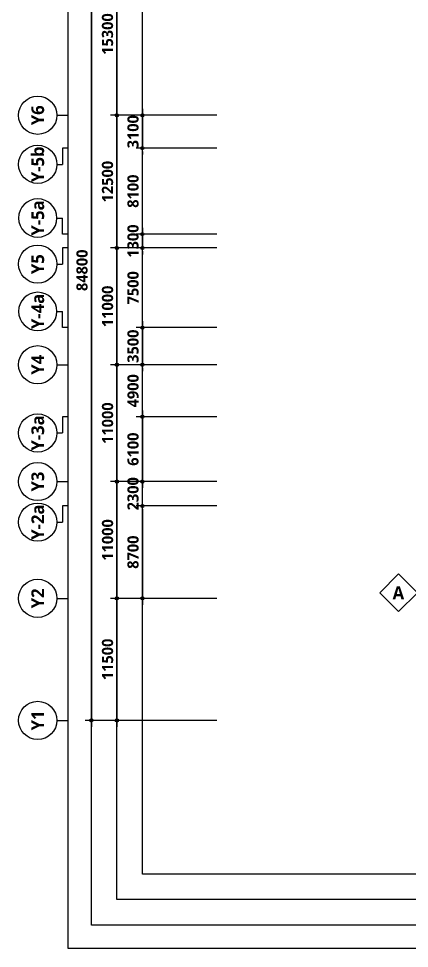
# Model space of a CAD drawing. Header units: millimetres. Extents: x 10941 to 190005487, y 7641 to 455456909.
# Drawn here: x 532132 to 568909, y 36445 to 124021 of the extents above; entities that cross this region are included whole.
import ezdxf
from ezdxf.enums import TextEntityAlignment as Align

# ---------------------------------------------------------------- set-up
doc = ezdxf.new("R2010")
doc.units = ezdxf.units.MM
doc.header["$LTSCALE"] = 400
doc.header["$MEASUREMENT"] = 0
doc.header["$PDSIZE"] = -10
doc.layers.get('0').update_dxf_attribs({"linetype": 'CONTINUOUS'})
doc.layers.get('Defpoints').update_dxf_attribs({"color": 153, "linetype": 'CONTINUOUS'})
for name, color, linetype in [('A-ANNO-TEXT1', 7, 'CONTINUOUS'), ('A-ST-AXIS-BUB', 7, 'CONTINUOUS'), ('A-ST-AXIS-DIM', 7, 'CONTINUOUS'), ('A-TEXT2', 3, 'CONTINUOUS'), ('AA-MARK', 2, 'CONTINUOUS'), ('X-SEC-종$0$A-ST-AXIS-BUB', 7, 'CONTINUOUS')]:
    doc.layers.add(name, color=color, linetype=linetype)
doc.layers.add('Defpoint', color=161, linetype='CONTINUOUS', plot=False)
doc.styles.add('2020음성 1차', font='')
doc.styles.add('SH_대대리576', font='')
doc.styles.get('2020음성 1차').set_extended_font_data('NanumGothic', bold=True)
doc.styles.get('SH_대대리576').set_extended_font_data('NanumGothic', bold=True)
doc.dimstyles.new('SHP 600', dxfattribs={"dimscale": 300, "dimtxt": 3.5, "dimasz": 1, "dimexe": 2, "dimexo": 2, "dimgap": 1, "dimtad": 1, "dimdec": 0, "dimzin": 0, "dimdsep": 46, "dimtxsty": 'SH_대대리576', "dimblk": 'DIMDOT', "dimcen": 0.09, "dimclrt": 3, "dimadec": 0, "dimazin": 1, "dimtfac": 1, "dimtdec": 0, "dimtix": 1, "dimtmove": 2, "dimatfit": 0, "dimldrblk": 'DIMDOT', "dimfxl": 1, "dimtolj": 1, "dimtzin": 0, "dimarcsym": 0})

# ---------------------------------------------------------------- blocks, each defined once
blk = doc.blocks.new('DIMDOT')
at = {"color": 0}
blk.add_line((-2, 0), (2, 0), dxfattribs=at)
for radius in [0.5, 0.25]:
    blk.add_circle((0, 0), radius, dxfattribs=at)
blk = doc.blocks.new('*D105')
at = {"layer": 'A-ST-AXIS-DIM', "color": 0, "lineweight": -2}
for p, q in [((550782, 142716), (538382, 142716)), ((538982, 142416), (538982, 58216)), ((550782, 57916), (538382, 57916))]:
    blk.add_line(p, q, dxfattribs=at)
at = {"layer": 'Defpoints', "color": 0}
for p in [(551382, 142716), (538982, 57916), (551382, 57916)]:
    blk.add_point(p, dxfattribs=at)
at = {"layer": 'A-ST-AXIS-DIM', "color": 0, "linetype": 'ByBlock', "lineweight": -2, "xscale": 300, "yscale": 300, "zscale": 300}
for p, rotation in [((538982, 142716), 90), ((538982, 57916), 270)]:
    blk.add_blockref('DIMDOT', p, dxfattribs=dict(at, rotation=rotation))
at = {"layer": 'A-ST-AXIS-DIM', "color": 3, "insert": (538102, 100316), "char_height": 1050, "attachment_point": 5, "rotation": 90, "style": 'SH_대대리576'}
blk.add_mtext('\\A1;84800', dxfattribs=at)
blk = doc.blocks.new('*D106')
at = {"layer": 'A-ST-AXIS-DIM', "color": 0, "lineweight": -2}
for p, q in [((550782, 69416), (540782, 69416)), ((541382, 69116), (541382, 58216)), ((550782, 57916), (540782, 57916))]:
    blk.add_line(p, q, dxfattribs=at)
at = {"layer": 'Defpoints', "color": 0}
for p in [(551382, 69416), (541382, 57916), (551382, 57916)]:
    blk.add_point(p, dxfattribs=at)
at = {"layer": 'A-ST-AXIS-DIM', "color": 0, "linetype": 'ByBlock', "lineweight": -2, "xscale": 300, "yscale": 300, "zscale": 300}
for p, rotation in [((541382, 69416), 90), ((541382, 57916), 270)]:
    blk.add_blockref('DIMDOT', p, dxfattribs=dict(at, rotation=rotation))
at = {"layer": 'A-ST-AXIS-DIM', "color": 3, "insert": (540505, 63666), "char_height": 1050, "attachment_point": 5, "rotation": 90, "style": 'SH_대대리576'}
blk.add_mtext('\\A1;11500', dxfattribs=at)
blk = doc.blocks.new('*D107')
at = {"layer": 'A-ST-AXIS-DIM', "color": 0, "lineweight": -2}
for p, q in [((550782, 80416), (540782, 80416)), ((541382, 80116), (541382, 69716)), ((550782, 69416), (540782, 69416))]:
    blk.add_line(p, q, dxfattribs=at)
at = {"layer": 'Defpoints', "color": 0}
for p in [(551382, 80416), (541382, 69416), (551382, 69416)]:
    blk.add_point(p, dxfattribs=at)
at = {"layer": 'A-ST-AXIS-DIM', "color": 0, "linetype": 'ByBlock', "lineweight": -2, "xscale": 300, "yscale": 300, "zscale": 300}
for p, rotation in [((541382, 80416), 90), ((541382, 69416), 270)]:
    blk.add_blockref('DIMDOT', p, dxfattribs=dict(at, rotation=rotation))
at = {"layer": 'A-ST-AXIS-DIM', "color": 3, "insert": (540506, 74916), "char_height": 1050, "attachment_point": 5, "rotation": 90, "style": 'SH_대대리576'}
blk.add_mtext('\\A1;11000', dxfattribs=at)
blk = doc.blocks.new('*D108')
at = {"layer": 'A-ST-AXIS-DIM', "color": 0, "lineweight": -2}
for p, q in [((550782, 91416), (540782, 91416)), ((541382, 91116), (541382, 80716)), ((550782, 80416), (540782, 80416))]:
    blk.add_line(p, q, dxfattribs=at)
at = {"layer": 'Defpoints', "color": 0}
for p in [(551382, 91416), (541382, 80416), (551382, 80416)]:
    blk.add_point(p, dxfattribs=at)
at = {"layer": 'A-ST-AXIS-DIM', "color": 0, "linetype": 'ByBlock', "lineweight": -2, "xscale": 300, "yscale": 300, "zscale": 300}
for p, rotation in [((541382, 91416), 90), ((541382, 80416), 270)]:
    blk.add_blockref('DIMDOT', p, dxfattribs=dict(at, rotation=rotation))
at = {"layer": 'A-ST-AXIS-DIM', "color": 3, "insert": (540506, 85916), "char_height": 1050, "attachment_point": 5, "rotation": 90, "style": 'SH_대대리576'}
blk.add_mtext('\\A1;11000', dxfattribs=at)
blk = doc.blocks.new('*D109')
at = {"layer": 'A-ST-AXIS-DIM', "color": 0, "lineweight": -2}
for p, q in [((550782, 102416), (540782, 102416)), ((541382, 102116), (541382, 91716)), ((550782, 91416), (540782, 91416))]:
    blk.add_line(p, q, dxfattribs=at)
at = {"layer": 'Defpoints', "color": 0}
for p in [(551382, 102416), (541382, 91416), (551382, 91416)]:
    blk.add_point(p, dxfattribs=at)
at = {"layer": 'A-ST-AXIS-DIM', "color": 0, "linetype": 'ByBlock', "lineweight": -2, "xscale": 300, "yscale": 300, "zscale": 300}
for p, rotation in [((541382, 102416), 90), ((541382, 91416), 270)]:
    blk.add_blockref('DIMDOT', p, dxfattribs=dict(at, rotation=rotation))
at = {"layer": 'A-ST-AXIS-DIM', "color": 3, "insert": (540506, 96916), "char_height": 1050, "attachment_point": 5, "rotation": 90, "style": 'SH_대대리576'}
blk.add_mtext('\\A1;11000', dxfattribs=at)
blk = doc.blocks.new('*D110')
at = {"layer": 'A-ST-AXIS-DIM', "color": 0, "lineweight": -2}
for p, q in [((550782, 114916), (540782, 114916)), ((541382, 114616), (541382, 102716)), ((550782, 102416), (540782, 102416))]:
    blk.add_line(p, q, dxfattribs=at)
at = {"layer": 'Defpoints', "color": 0}
for p in [(551382, 114916), (541382, 102416), (551382, 102416)]:
    blk.add_point(p, dxfattribs=at)
at = {"layer": 'A-ST-AXIS-DIM', "color": 0, "linetype": 'ByBlock', "lineweight": -2, "xscale": 300, "yscale": 300, "zscale": 300}
for p, rotation in [((541382, 114916), 90), ((541382, 102416), 270)]:
    blk.add_blockref('DIMDOT', p, dxfattribs=dict(at, rotation=rotation))
at = {"layer": 'A-ST-AXIS-DIM', "color": 3, "insert": (540503, 108666), "char_height": 1050, "attachment_point": 5, "rotation": 90, "style": 'SH_대대리576'}
blk.add_mtext('\\A1;12500', dxfattribs=at)
blk = doc.blocks.new('*D111')
at = {"layer": 'A-ST-AXIS-DIM', "color": 0, "lineweight": -2}
for p, q in [((550782, 130216), (540782, 130216)), ((541382, 129916), (541382, 115216)), ((550782, 114916), (540782, 114916))]:
    blk.add_line(p, q, dxfattribs=at)
at = {"layer": 'Defpoints', "color": 0}
for p in [(551382, 130216), (541382, 114916), (551382, 114916)]:
    blk.add_point(p, dxfattribs=at)
at = {"layer": 'A-ST-AXIS-DIM', "color": 0, "linetype": 'ByBlock', "lineweight": -2, "xscale": 300, "yscale": 300, "zscale": 300}
for p, rotation in [((541382, 130216), 90), ((541382, 114916), 270)]:
    blk.add_blockref('DIMDOT', p, dxfattribs=dict(at, rotation=rotation))
at = {"layer": 'A-ST-AXIS-DIM', "color": 3, "insert": (540502, 122566), "char_height": 1050, "attachment_point": 5, "rotation": 90, "style": 'SH_대대리576'}
blk.add_mtext('\\A1;15300', dxfattribs=at)
blk = doc.blocks.new('A-ST-AXIS-BUB-1')
at = {"layer": 'A-ST-AXIS-BUB'}
blk.add_line((0, 350), (0, 0), dxfattribs=at)
blk.add_circle((0, 950), 600, dxfattribs=at)
blk = doc.blocks.new('A-ST-AXIS-BUB-2')
at = {"layer": 'X-SEC-종$0$A-ST-AXIS-BUB'}
blk.add_line((1800, 1050, -103000), (1800, 525, -103000), dxfattribs=at)
at = {"layer": 'X-SEC-종$0$A-ST-AXIS-BUB', "elevation": -103000}
blk.add_lwpolyline([(3323, 0), (3323, 525), (1800, 525)], dxfattribs=at)
at = {"layer": 'X-SEC-종$0$A-ST-AXIS-BUB'}
blk.add_circle((1800, 2850, -103000), 1800, dxfattribs=at)
blk = doc.blocks.new('*D8057')
at = {"layer": 'A-ST-AXIS-DIM', "color": 0, "lineweight": -2}
for p, q in [((543782, 80716), (543782, 81016)), ((550782, 80416), (543182, 80416)), ((543782, 78116), (543782, 80416)), ((550782, 78116), (543182, 78116)), ((543782, 77816), (543782, 77516))]:
    blk.add_line(p, q, dxfattribs=at)
at = {"layer": 'Defpoints', "color": 0}
for p in [(543782, 80416), (551382, 80416), (551382, 78116)]:
    blk.add_point(p, dxfattribs=at)
at = {"layer": 'A-ST-AXIS-DIM', "color": 0, "linetype": 'ByBlock', "lineweight": -2, "xscale": 300, "yscale": 300, "zscale": 300}
for p, rotation in [((543782, 80416), 270), ((543782, 78116), 90)]:
    blk.add_blockref('DIMDOT', p, dxfattribs=dict(at, rotation=rotation))
at = {"layer": 'A-ST-AXIS-DIM', "color": 3, "insert": (542902, 79266), "char_height": 1050, "attachment_point": 5, "rotation": 90, "style": 'SH_대대리576'}
blk.add_mtext('\\A1;2300', dxfattribs=at)
blk = doc.blocks.new('*D8058')
at = {"layer": 'A-ST-AXIS-DIM', "color": 0, "lineweight": -2}
for p, q in [((550782, 78116), (543182, 78116)), ((543782, 77816), (543782, 69716)), ((550782, 69416), (543182, 69416))]:
    blk.add_line(p, q, dxfattribs=at)
at = {"layer": 'Defpoints', "color": 0}
for p in [(551382, 78116), (543782, 69416), (551382, 69416)]:
    blk.add_point(p, dxfattribs=at)
at = {"layer": 'A-ST-AXIS-DIM', "color": 0, "linetype": 'ByBlock', "lineweight": -2, "xscale": 300, "yscale": 300, "zscale": 300}
for p, rotation in [((543782, 78116), 90), ((543782, 69416), 270)]:
    blk.add_blockref('DIMDOT', p, dxfattribs=dict(at, rotation=rotation))
at = {"layer": 'A-ST-AXIS-DIM', "color": 3, "insert": (542902, 73766), "char_height": 1050, "attachment_point": 5, "rotation": 90, "style": 'SH_대대리576'}
blk.add_mtext('\\A1;8700', dxfattribs=at)
blk = doc.blocks.new('*D8059')
at = {"layer": 'A-ST-AXIS-DIM', "color": 0, "lineweight": -2}
for p, q in [((550782, 86516), (543182, 86516)), ((543782, 86216), (543782, 80716)), ((550782, 80416), (543182, 80416))]:
    blk.add_line(p, q, dxfattribs=at)
at = {"layer": 'Defpoints', "color": 0}
for p in [(551382, 86516), (543782, 80416), (551382, 80416)]:
    blk.add_point(p, dxfattribs=at)
at = {"layer": 'A-ST-AXIS-DIM', "color": 0, "linetype": 'ByBlock', "lineweight": -2, "xscale": 300, "yscale": 300, "zscale": 300}
for p, rotation in [((543782, 86516), 90), ((543782, 80416), 270)]:
    blk.add_blockref('DIMDOT', p, dxfattribs=dict(at, rotation=rotation))
at = {"layer": 'A-ST-AXIS-DIM', "color": 3, "insert": (542902, 83466), "char_height": 1050, "attachment_point": 5, "rotation": 90, "style": 'SH_대대리576'}
blk.add_mtext('\\A1;6100', dxfattribs=at)
blk = doc.blocks.new('*D8060')
at = {"layer": 'A-ST-AXIS-DIM', "color": 0, "lineweight": -2}
for p, q in [((550782, 91416), (543182, 91416)), ((543782, 86816), (543782, 91116)), ((550782, 86516), (543182, 86516))]:
    blk.add_line(p, q, dxfattribs=at)
at = {"layer": 'Defpoints', "color": 0}
for p in [(543782, 91416), (551382, 91416), (551382, 86516)]:
    blk.add_point(p, dxfattribs=at)
at = {"layer": 'A-ST-AXIS-DIM', "color": 0, "linetype": 'ByBlock', "lineweight": -2, "xscale": 300, "yscale": 300, "zscale": 300}
for p, rotation in [((543782, 91416), 90), ((543782, 86516), 270)]:
    blk.add_blockref('DIMDOT', p, dxfattribs=dict(at, rotation=rotation))
at = {"layer": 'A-ST-AXIS-DIM', "color": 3, "insert": (542902, 88966), "char_height": 1050, "attachment_point": 5, "rotation": 90, "style": 'SH_대대리576'}
blk.add_mtext('\\A1;4900', dxfattribs=at)
blk = doc.blocks.new('*D8061')
at = {"layer": 'A-ST-AXIS-DIM', "color": 0, "lineweight": -2}
for p, q in [((543782, 95216), (543782, 95516)), ((550782, 94916), (543182, 94916)), ((543782, 94916), (543782, 91416)), ((550782, 91416), (543182, 91416)), ((543782, 91116), (543782, 90816))]:
    blk.add_line(p, q, dxfattribs=at)
at = {"layer": 'Defpoints', "color": 0}
for p in [(551382, 94916), (543782, 91416), (551382, 91416)]:
    blk.add_point(p, dxfattribs=at)
at = {"layer": 'A-ST-AXIS-DIM', "color": 0, "linetype": 'ByBlock', "lineweight": -2, "xscale": 300, "yscale": 300, "zscale": 300}
for p, rotation in [((543782, 94916), 270), ((543782, 91416), 90)]:
    blk.add_blockref('DIMDOT', p, dxfattribs=dict(at, rotation=rotation))
at = {"layer": 'A-ST-AXIS-DIM', "color": 3, "insert": (542902, 93166), "char_height": 1050, "attachment_point": 5, "rotation": 90, "style": 'SH_대대리576'}
blk.add_mtext('\\A1;3500', dxfattribs=at)
blk = doc.blocks.new('*D8062')
at = {"layer": 'A-ST-AXIS-DIM', "color": 0, "lineweight": -2}
for p, q in [((550782, 102416), (543182, 102416)), ((543782, 95216), (543782, 102116)), ((550782, 94916), (543182, 94916))]:
    blk.add_line(p, q, dxfattribs=at)
at = {"layer": 'Defpoints', "color": 0}
for p in [(543782, 102416), (551382, 102416), (551382, 94916)]:
    blk.add_point(p, dxfattribs=at)
at = {"layer": 'A-ST-AXIS-DIM', "color": 0, "linetype": 'ByBlock', "lineweight": -2, "xscale": 300, "yscale": 300, "zscale": 300}
for p, rotation in [((543782, 102416), 90), ((543782, 94916), 270)]:
    blk.add_blockref('DIMDOT', p, dxfattribs=dict(at, rotation=rotation))
at = {"layer": 'A-ST-AXIS-DIM', "color": 3, "insert": (542905, 98666), "char_height": 1050, "attachment_point": 5, "rotation": 90, "style": 'SH_대대리576'}
blk.add_mtext('\\A1;7500', dxfattribs=at)
blk = doc.blocks.new('*D8063')
at = {"layer": 'A-ST-AXIS-DIM', "color": 0, "lineweight": -2}
for p, q in [((543782, 104016), (543782, 104316)), ((550782, 103716), (543182, 103716)), ((543782, 103716), (543782, 102416)), ((550782, 102416), (543182, 102416)), ((543782, 102116), (543782, 101816))]:
    blk.add_line(p, q, dxfattribs=at)
at = {"layer": 'Defpoints', "color": 0}
for p in [(551382, 103716), (543782, 102416), (551382, 102416)]:
    blk.add_point(p, dxfattribs=at)
at = {"layer": 'A-ST-AXIS-DIM', "color": 0, "linetype": 'ByBlock', "lineweight": -2, "xscale": 300, "yscale": 300, "zscale": 300}
for p, rotation in [((543782, 103716), 270), ((543782, 102416), 90)]:
    blk.add_blockref('DIMDOT', p, dxfattribs=dict(at, rotation=rotation))
at = {"layer": 'A-ST-AXIS-DIM', "color": 3, "insert": (542902, 103066), "char_height": 1050, "attachment_point": 5, "rotation": 90, "style": 'SH_대대리576'}
blk.add_mtext('\\A1;1300', dxfattribs=at)
blk = doc.blocks.new('*D8064')
at = {"layer": 'A-ST-AXIS-DIM', "color": 0, "lineweight": -2}
for p, q in [((550782, 111816), (543182, 111816)), ((543782, 104016), (543782, 111516)), ((550782, 103716), (543182, 103716))]:
    blk.add_line(p, q, dxfattribs=at)
at = {"layer": 'Defpoints', "color": 0}
for p in [(543782, 111816), (551382, 111816), (551382, 103716)]:
    blk.add_point(p, dxfattribs=at)
at = {"layer": 'A-ST-AXIS-DIM', "color": 0, "linetype": 'ByBlock', "lineweight": -2, "xscale": 300, "yscale": 300, "zscale": 300}
for p, rotation in [((543782, 111816), 90), ((543782, 103716), 270)]:
    blk.add_blockref('DIMDOT', p, dxfattribs=dict(at, rotation=rotation))
at = {"layer": 'A-ST-AXIS-DIM', "color": 3, "insert": (542902, 107766), "char_height": 1050, "attachment_point": 5, "rotation": 90, "style": 'SH_대대리576'}
blk.add_mtext('\\A1;8100', dxfattribs=at)
blk = doc.blocks.new('*D8065')
at = {"layer": 'A-ST-AXIS-DIM', "color": 0, "lineweight": -2}
for p, q in [((550782, 114916), (543182, 114916)), ((543782, 115216), (543782, 115516)), ((543782, 114916), (543782, 111816)), ((550782, 111816), (543182, 111816)), ((543782, 111516), (543782, 111216))]:
    blk.add_line(p, q, dxfattribs=at)
at = {"layer": 'Defpoints', "color": 0}
for p in [(551382, 114916), (543782, 111816), (551382, 111816)]:
    blk.add_point(p, dxfattribs=at)
at = {"layer": 'A-ST-AXIS-DIM', "color": 0, "linetype": 'ByBlock', "lineweight": -2, "xscale": 300, "yscale": 300, "zscale": 300}
for p, rotation in [((543782, 114916), 270), ((543782, 111816), 90)]:
    blk.add_blockref('DIMDOT', p, dxfattribs=dict(at, rotation=rotation))
at = {"layer": 'A-ST-AXIS-DIM', "color": 3, "insert": (542902, 113366), "char_height": 1050, "attachment_point": 5, "rotation": 90, "style": 'SH_대대리576'}
blk.add_mtext('\\A1;3100', dxfattribs=at)

msp = doc.modelspace()

# ---------------------------------------------------------------- linework, layer by layer
at = {"layer": 'AA-MARK', "color": 2, "linetype": 'ByBlock', "lineweight": -2, "elevation": 103000}
msp.add_lwpolyline([(567888.8, 68173.6), (566121, 69941.3), (567888.8, 71709.1), (569656.6, 69941.3)], close=True, dxfattribs=at)
at = {"layer": 'Defpoint'}
for points in [[(707981.8, 36444.9), (536781.8, 36444.9), (536781.8, 165016.3), (707981.8, 165016.3)], [(705781.8, 38644.9), (538981.8, 38644.9), (538981.8, 162816.3), (705781.8, 162816.3)], [(703381.8, 41044.9), (541381.8, 41044.9), (541381.8, 160416.3), (703381.8, 160416.3)], [(700981.8, 43444.9), (543781.8, 43444.9), (543781.8, 158016.3), (700981.8, 158016.3)]]:
    msp.add_lwpolyline(points, close=True, dxfattribs=at)

# ---------------------------------------------------------------- block references
at = {"layer": 'A-ST-AXIS-BUB', "xscale": 3, "yscale": 3, "zscale": 3, "rotation": 90}
for p in [(536781.8, 114916.3), (536781.8, 91416.3), (536781.8, 80416.3), (536781.8, 69416.3), (536781.8, 57916.3)]:
    msp.add_blockref('A-ST-AXIS-BUB-1', p, dxfattribs=at)
at = {"layer": 'A-ST-AXIS-BUB'}
for p, rotation in [((536781.8, 108493.4), 90), ((536781.8, 99093.4), 90.00000000000001), ((536781.8, 83193.4), 90), ((536781.8, 74793.4), 90)]:
    msp.add_blockref('A-ST-AXIS-BUB-2', p, dxfattribs=dict(at, rotation=rotation))
at = {"layer": 'A-ST-AXIS-BUB', "xscale": -1, "rotation": 89.99999999999993}
for p in [(536781.8, 107039.2), (536781.8, 98239.2)]:
    msp.add_blockref('A-ST-AXIS-BUB-2', p, dxfattribs=at)

# ---------------------------------------------------------------- texts
at = {"layer": 'A-ANNO-TEXT1', "style": 'SH_대대리576'}
for s, p in [('Y6', (533931.8, 114916.3)), ('Y-5b', (533931.8, 110293.4)), ('Y-5a', (533931.8, 105239.2)), ('Y5', (533931.8, 100893.4)), ('Y-4a', (533931.8, 96439.2)), ('Y4', (533931.8, 91416.3)), ('Y-3a', (533931.8, 84993.4)), ('Y3', (533931.8, 80416.3)), ('Y-2a', (533931.8, 76593.4)), ('Y2', (533931.8, 69416.3)), ('Y1', (533931.8, 57916.3))]:
    msp.add_text(s, height=1200, rotation=90, dxfattribs=at).set_placement(p, align=Align.MIDDLE_CENTER)
at = {"layer": 'A-TEXT2', "style": '2020음성 1차'}
msp.add_text('A', height=1200, dxfattribs=at).set_placement((567869.9, 69931.9, 103000), align=Align.MIDDLE_CENTER)

# ---------------------------------------------------------------- dimensions: what is measured, and where the dimension line sits
at = {"layer": 'A-ST-AXIS-DIM'}
for base, p1, p2, angle, picture, middle in [((538981.8, 57916.3), (551381.8, 142716.3), (551381.8, 57916.3), 90, '*D105', (538102.4, 100316.3)), ((541381.8, 114916.3), (551381.8, 130216.3), (551381.8, 114916.3), 90, '*D111', (540502.4, 122566.3)), ((541381.8, 102416.3), (551381.8, 114916.3), (551381.8, 102416.3), 90, '*D110', (540503.1, 108666.3)), ((543781.8, 111816.3), (551381.8, 114916.3), (551381.8, 111816.3), 90, '*D8065', (542902.4, 113366.3)), ((543781.8, 111816.3), (551381.8, 103716.3), (551381.8, 111816.3), 270, '*D8064', (542902.4, 107766.3)), ((543781.8, 102416.3), (551381.8, 103716.3), (551381.8, 102416.3), 90, '*D8063', (542902.4, 103066.3)), ((541381.8, 91416.3), (551381.8, 102416.3), (551381.8, 91416.3), 90, '*D109', (540506.1, 96916.3)), ((543781.8, 102416.3), (551381.8, 94916.3), (551381.8, 102416.3), 270, '*D8062', (542904.6, 98666.3)), ((543781.8, 91416.3), (551381.8, 94916.3), (551381.8, 91416.3), 90, '*D8061', (542902.4, 93166.3)), ((541381.8, 80416.3), (551381.8, 91416.3), (551381.8, 80416.3), 90, '*D108', (540506.1, 85916.3)), ((543781.8, 91416.3), (551381.8, 86516.3), (551381.8, 91416.3), 270, '*D8060', (542902.4, 88966.3)), ((543781.8, 80416.3), (551381.8, 86516.3), (551381.8, 80416.3), 90, '*D8059', (542902.4, 83466.3)), ((541381.8, 69416.3), (551381.8, 80416.3), (551381.8, 69416.3), 90, '*D107', (540506.1, 74916.3)), ((543781.8, 80416.3), (551381.8, 78116.3), (551381.8, 80416.3), 270, '*D8057', (542902.4, 79266.3)), ((543781.8, 69416.3), (551381.8, 78116.3), (551381.8, 69416.3), 90, '*D8058', (542902.4, 73766.3)), ((541381.8, 57916.3), (551381.8, 69416.3), (551381.8, 57916.3), 90, '*D106', (540504.6, 63666.3))]:
    dim = msp.add_linear_dim(base=base, p1=p1, p2=p2, angle=angle, dimstyle='SHP 600', dxfattribs=at)
    dim.commit()
    dim.dimension.update_dxf_attribs({"geometry": picture, "text_midpoint": middle})

doc.saveas('drawing.dxf')
